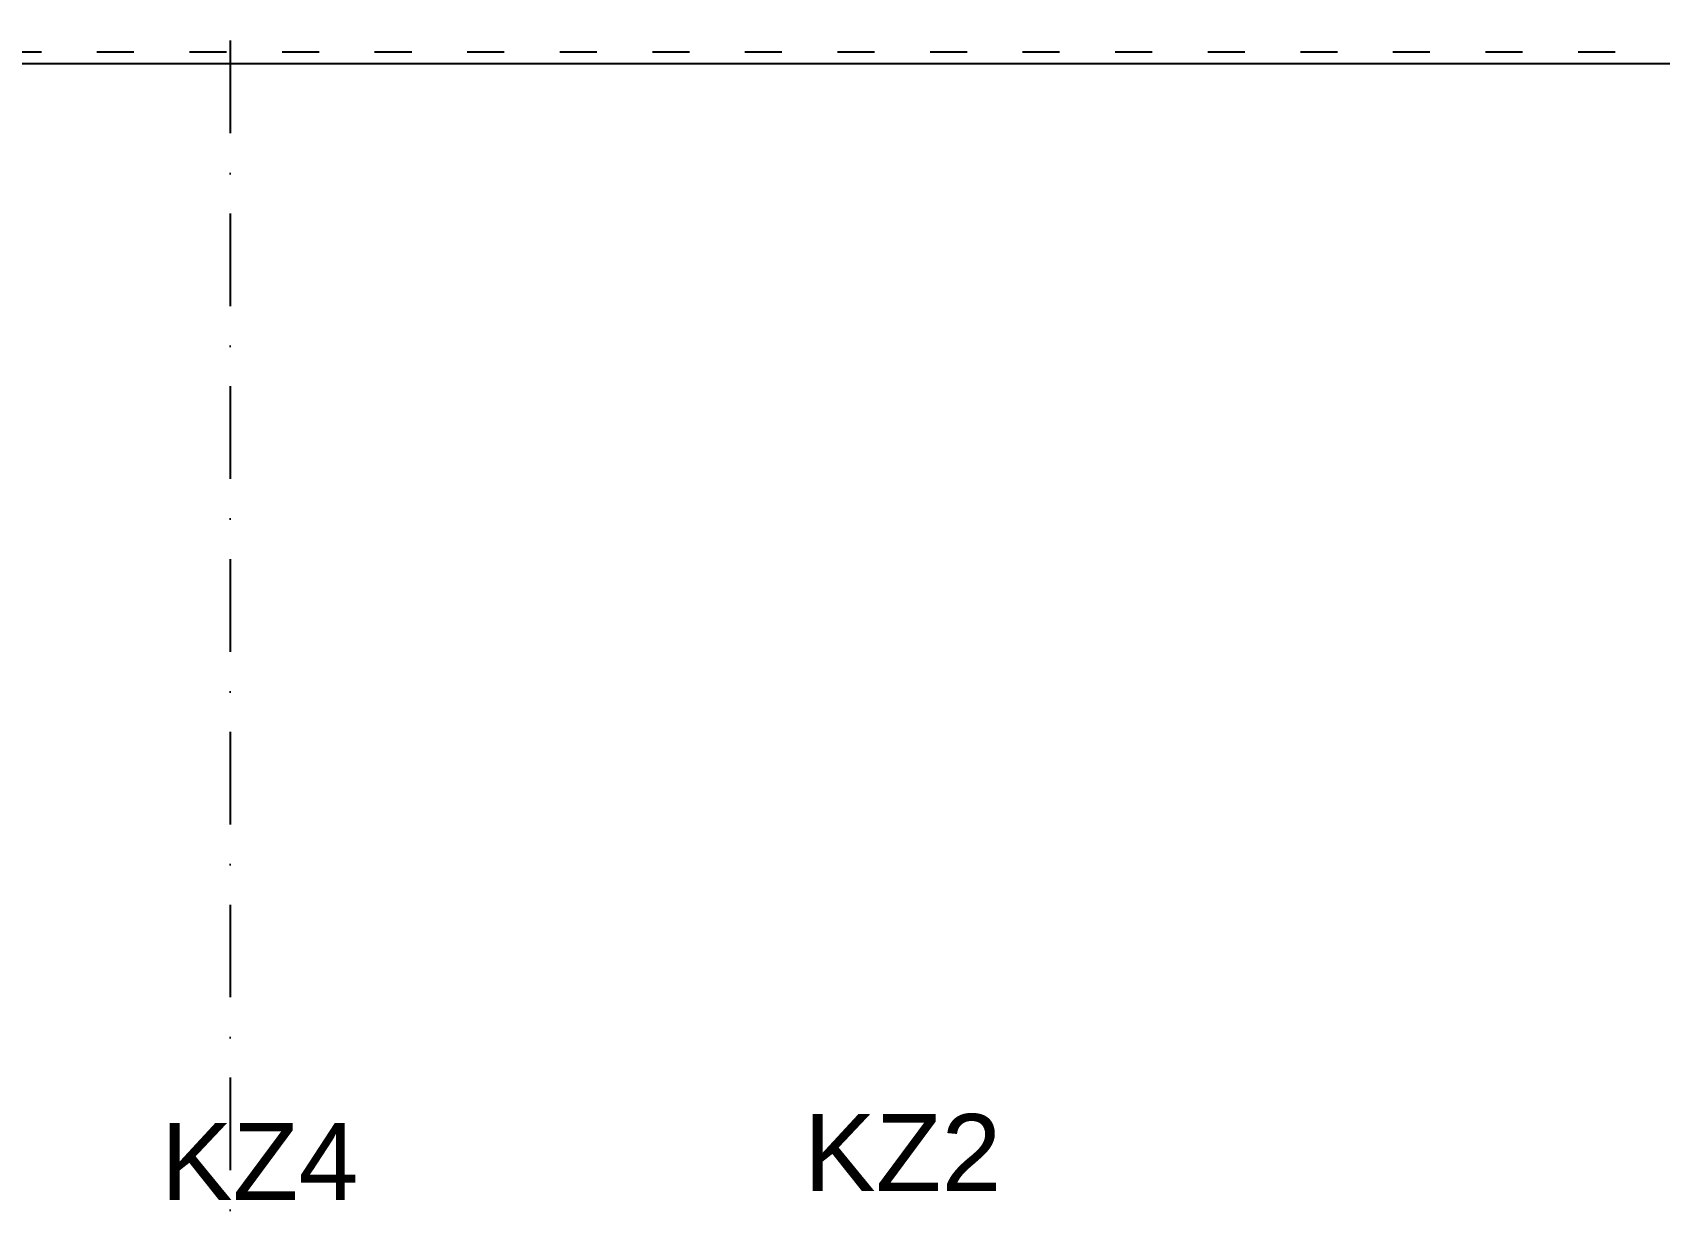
# Model space of a CAD drawing. Extents: x 4511820 to 5180432, y -1526536 to -944957.
# Drawn here: x 5146956 to 5151174, y -1026575 to -1023518 of the extents above; entities that cross this region are included whole.
import ezdxf

# ---------------------------------------------------------------- set-up
doc = ezdxf.new("R2010")
doc.units = 0
doc.header["$MEASUREMENT"] = 0
doc.linetypes.add('ACAD_ISO03W100', pattern=[30, 12, -18])
doc.linetypes.add('BODKOCIARKOVANA_3', pattern=[5.6, 3, -1.3, 0, -1.3])
for name, color, linetype in [('osi', 253, 'CONTINUOUS'), ('TENKÁ', 7, 'CONTINUOUS'), ('ZZ-chladenie', 133, 'CONTINUOUS')]:
    doc.layers.add(name, color=color, linetype=linetype)
doc.styles.add('ARIAL', font='arial.ttf')

msp = doc.modelspace()

# ---------------------------------------------------------------- linework, layer by layer
at = {"layer": 'osi', "linetype": 'BODKOCIARKOVANA_3', "ltscale": 80}
msp.add_line((5147467.5, -1022195.078), (5147467.5, -1054122.98), dxfattribs=at)
at = {"layer": 'TENKÁ', "color": 144, "linetype": 'ACAD_ISO03W100', "ltscale": 8}
msp.add_line((5122402.5, -1023568.172), (5155882.5, -1023568.172), dxfattribs=at)
at = {"layer": 'TENKÁ'}
msp.add_line((5109802.5, -1023598.172), (5155852.5, -1023598.172), dxfattribs=at)

# ---------------------------------------------------------------- texts
at = {"layer": 'ZZ-chladenie', "style": 'ARIAL'}
for s, p in [('KZ2', (5148955.124, -1026522.457)), ('KZ4', (5147287.924, -1026545.457))]:
    msp.add_text(s, height=200, dxfattribs=at).set_placement(p)

doc.saveas('drawing.dxf')
